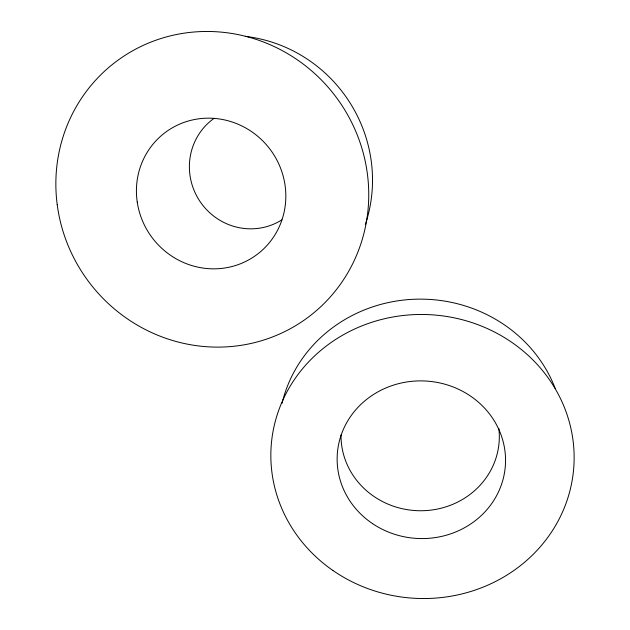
<?xml version="1.0" encoding="UTF-8"?>
<svg xmlns="http://www.w3.org/2000/svg" width="630" height="630" viewBox="0 0 630 630"><rect width="100%" height="100%" fill="white"/><g stroke="black" fill="none" stroke-linecap="round" stroke-linejoin="round"><path stroke-width="0.94" d="M282.098 403.176A142.561 134.214 2.9 0 1 412.13 299.352A142.561 134.214 2.9 0 1 555.188 388.387M498.834 428.424A79.167 74.513 3 0 1 424.187 510.678A79.167 74.513 3 0 1 341.019 435.039M281.917 219.839A61.055 59.448 57.7 0 1 199.899 201.301A61.055 59.448 57.7 0 1 214.121 118.314M245.283 36.367A142.081 137.828 55 0 1 365.298 224.634M332.853 570.426A151.672 141.994 3.3 0 0 573.237 473.004A151.672 141.994 3.3 0 0 361.376 326.088A151.672 141.994 3.3 0 0 332.853 570.426M372.606 523.664A84.223 78.821 3.4 0 0 505.181 467.72A84.223 78.821 3.4 0 0 386.245 387.804A84.223 78.821 3.4 0 0 372.606 523.664M57.212 204.671A159.894 154.342 52.2 0 0 307.661 317.63A159.894 154.342 52.2 0 0 272.05 45.573A159.894 154.342 52.2 0 0 57.212 204.671M137.222 201.978A76.34 73.678 51.8 0 0 257.568 254.095A76.34 73.678 51.8 0 0 238.581 124.441A76.34 73.678 51.8 0 0 137.222 201.978"/></g></svg>
